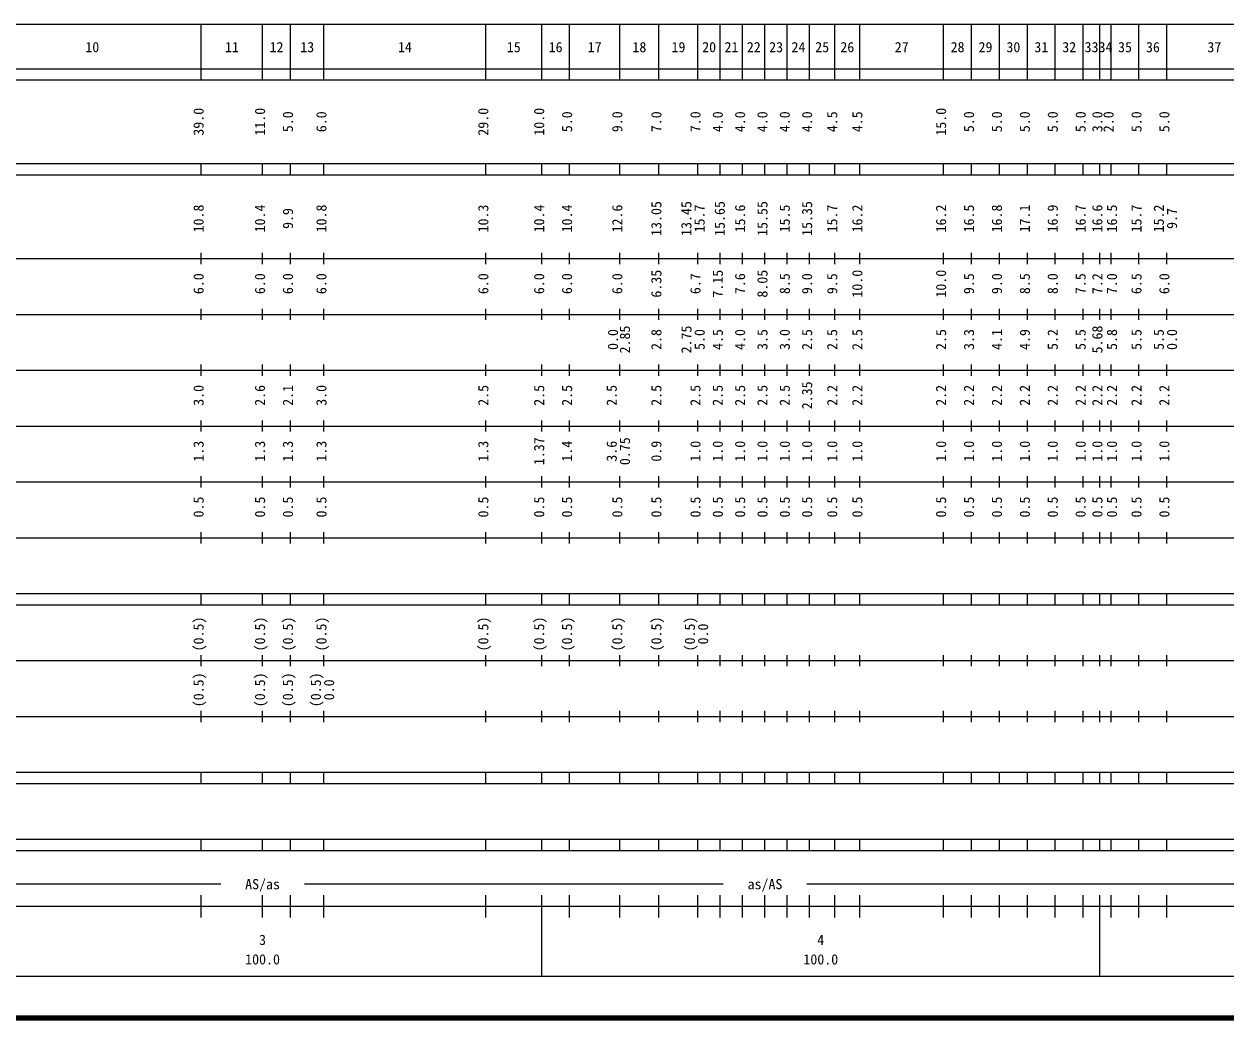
# Model space of a CAD drawing. Units: millimetres on the paper, enlarged 1000 times. Extents: x 40000 to 680000, y 20000 to 380000.
# Drawn here: x 275272 to 490578, y 20000 to 198000 of the extents above; entities that cross this region are included whole.
import ezdxf
from ezdxf.enums import TextEntityAlignment as Align

# ---------------------------------------------------------------- set-up
doc = ezdxf.new("R2010")
doc.units = ezdxf.units.MM
doc.header["$LTSCALE"] = 1000
doc.layers.add('M-TTL', color=2, linetype='Continuous', lineweight=140)
doc.layers.add('M-TTL-BAND', color=7, linetype='Continuous', lineweight=25)
doc.styles.add('ＭＳ ゴシック', font='')
doc.styles.get('ＭＳ ゴシック').set_extended_font_data('MS Gothic')

msp = doc.modelspace()

# ---------------------------------------------------------------- linework, layer by layer
at = {"layer": 'M-TTL'}
msp.add_line((40000, 20000), (680000, 20000), dxfattribs=at)
at = {"layer": 'M-TTL-BAND'}
for p, q in [((68000, 198000), (579000, 198000)), ((307000, 188000), (307000, 198000)), ((318000, 188000), (318000, 198000)), ((323000, 188000), (323000, 198000)), ((329000, 188000), (329000, 198000)), ((358000, 188000), (358000, 198000)), ((368000, 188000), (368000, 198000)), ((373000, 188000), (373000, 198000)), ((382000, 188000), (382000, 198000)), ((389000, 188000), (389000, 198000)), ((396000, 188000), (396000, 198000)), ((400000, 188000), (400000, 198000)), ((404000, 188000), (404000, 198000)), ((408000, 188000), (408000, 198000)), ((412000, 188000), (412000, 198000)), ((416000, 188000), (416000, 198000)), ((420500, 188000), (420500, 198000)), ((425000, 188000), (425000, 198000)), ((440000, 188000), (440000, 198000)), ((445000, 188000), (445000, 198000)), ((450000, 188000), (450000, 198000)), ((455000, 188000), (455000, 198000)), ((460000, 188000), (460000, 198000)), ((465000, 188000), (465000, 198000)), ((468000, 188000), (468000, 198000)), ((470000, 188000), (470000, 198000)), ((475000, 188000), (475000, 198000)), ((480000, 188000), (480000, 198000)), ((40000, 190000), (579000, 190000)), ((40000, 188000), (579000, 188000)), ((40000, 173000), (579000, 173000)), ((307000, 171000), (307000, 173000)), ((318000, 171000), (318000, 173000)), ((323000, 171000), (323000, 173000)), ((329000, 171000), (329000, 173000)), ((358000, 171000), (358000, 173000)), ((368000, 171000), (368000, 173000)), ((373000, 171000), (373000, 173000)), ((382000, 171000), (382000, 173000)), ((389000, 171000), (389000, 173000)), ((396000, 171000), (396000, 173000)), ((400000, 171000), (400000, 173000)), ((404000, 171000), (404000, 173000)), ((408000, 171000), (408000, 173000)), ((412000, 171000), (412000, 173000)), ((416000, 171000), (416000, 173000)), ((420500, 171000), (420500, 173000)), ((425000, 171000), (425000, 173000)), ((440000, 171000), (440000, 173000)), ((445000, 171000), (445000, 173000)), ((450000, 171000), (450000, 173000)), ((455000, 171000), (455000, 173000)), ((460000, 171000), (460000, 173000)), ((465000, 171000), (465000, 173000)), ((468000, 171000), (468000, 173000)), ((470000, 171000), (470000, 173000)), ((475000, 171000), (475000, 173000)), ((480000, 171000), (480000, 173000)), ((40000, 171000), (579000, 171000)), ((40000, 156000), (579000, 156000)), ((307000, 155000), (307000, 157000)), ((318000, 155000), (318000, 157000)), ((323000, 155000), (323000, 157000)), ((329000, 155000), (329000, 157000)), ((358000, 155000), (358000, 157000)), ((368000, 155000), (368000, 157000)), ((373000, 155000), (373000, 157000)), ((382000, 155000), (382000, 157000)), ((389000, 155000), (389000, 157000)), ((396000, 155000), (396000, 157000)), ((400000, 155000), (400000, 157000)), ((404000, 155000), (404000, 157000)), ((408000, 155000), (408000, 157000)), ((412000, 155000), (412000, 157000)), ((416000, 155000), (416000, 157000)), ((420500, 155000), (420500, 157000)), ((425000, 155000), (425000, 157000)), ((440000, 155000), (440000, 157000)), ((445000, 155000), (445000, 157000)), ((450000, 155000), (450000, 157000)), ((455000, 155000), (455000, 157000)), ((460000, 155000), (460000, 157000)), ((465000, 155000), (465000, 157000)), ((468000, 155000), (468000, 157000)), ((470000, 155000), (470000, 157000)), ((475000, 155000), (475000, 157000)), ((480000, 155000), (480000, 157000)), ((307000, 145000), (307000, 147000)), ((318000, 145000), (318000, 147000)), ((323000, 145000), (323000, 147000)), ((329000, 145000), (329000, 147000)), ((358000, 145000), (358000, 147000)), ((368000, 145000), (368000, 147000)), ((373000, 145000), (373000, 147000)), ((382000, 145000), (382000, 147000)), ((389000, 145000), (389000, 147000)), ((396000, 145000), (396000, 147000)), ((400000, 145000), (400000, 147000)), ((404000, 145000), (404000, 147000)), ((408000, 145000), (408000, 147000)), ((412000, 145000), (412000, 147000)), ((416000, 145000), (416000, 147000)), ((420500, 145000), (420500, 147000)), ((425000, 145000), (425000, 147000)), ((440000, 145000), (440000, 147000)), ((445000, 145000), (445000, 147000)), ((450000, 145000), (450000, 147000)), ((455000, 145000), (455000, 147000)), ((460000, 145000), (460000, 147000)), ((465000, 145000), (465000, 147000)), ((468000, 145000), (468000, 147000)), ((470000, 145000), (470000, 147000)), ((475000, 145000), (475000, 147000)), ((480000, 145000), (480000, 147000)), ((46000, 146000), (579000, 146000)), ((52000, 136000), (579000, 136000)), ((307000, 135000), (307000, 137000)), ((318000, 135000), (318000, 137000)), ((323000, 135000), (323000, 137000)), ((329000, 135000), (329000, 137000)), ((358000, 135000), (358000, 137000)), ((368000, 135000), (368000, 137000)), ((373000, 135000), (373000, 137000)), ((382000, 135000), (382000, 137000)), ((389000, 135000), (389000, 137000)), ((396000, 135000), (396000, 137000)), ((400000, 135000), (400000, 137000)), ((404000, 135000), (404000, 137000)), ((408000, 135000), (408000, 137000)), ((412000, 135000), (412000, 137000)), ((416000, 135000), (416000, 137000)), ((420500, 135000), (420500, 137000)), ((425000, 135000), (425000, 137000)), ((440000, 135000), (440000, 137000)), ((445000, 135000), (445000, 137000)), ((450000, 135000), (450000, 137000)), ((455000, 135000), (455000, 137000)), ((460000, 135000), (460000, 137000)), ((465000, 135000), (465000, 137000)), ((468000, 135000), (468000, 137000)), ((470000, 135000), (470000, 137000)), ((475000, 135000), (475000, 137000)), ((480000, 135000), (480000, 137000)), ((46000, 126000), (579000, 126000)), ((307000, 125000), (307000, 127000)), ((318000, 125000), (318000, 127000)), ((323000, 125000), (323000, 127000)), ((329000, 125000), (329000, 127000)), ((358000, 125000), (358000, 127000)), ((368000, 125000), (368000, 127000)), ((373000, 125000), (373000, 127000)), ((382000, 125000), (382000, 127000)), ((389000, 125000), (389000, 127000)), ((396000, 125000), (396000, 127000)), ((400000, 125000), (400000, 127000)), ((404000, 125000), (404000, 127000)), ((408000, 125000), (408000, 127000)), ((412000, 125000), (412000, 127000)), ((416000, 125000), (416000, 127000)), ((420500, 125000), (420500, 127000)), ((425000, 125000), (425000, 127000)), ((440000, 125000), (440000, 127000)), ((445000, 125000), (445000, 127000)), ((450000, 125000), (450000, 127000)), ((455000, 125000), (455000, 127000)), ((460000, 125000), (460000, 127000)), ((465000, 125000), (465000, 127000)), ((468000, 125000), (468000, 127000)), ((470000, 125000), (470000, 127000)), ((475000, 125000), (475000, 127000)), ((480000, 125000), (480000, 127000)), ((307000, 115000), (307000, 117000)), ((318000, 115000), (318000, 117000)), ((323000, 115000), (323000, 117000)), ((329000, 115000), (329000, 117000)), ((358000, 115000), (358000, 117000)), ((368000, 115000), (368000, 117000)), ((373000, 115000), (373000, 117000)), ((382000, 115000), (382000, 117000)), ((389000, 115000), (389000, 117000)), ((396000, 115000), (396000, 117000)), ((400000, 115000), (400000, 117000)), ((404000, 115000), (404000, 117000)), ((408000, 115000), (408000, 117000)), ((412000, 115000), (412000, 117000)), ((416000, 115000), (416000, 117000)), ((420500, 115000), (420500, 117000)), ((425000, 115000), (425000, 117000)), ((440000, 115000), (440000, 117000)), ((445000, 115000), (445000, 117000)), ((450000, 115000), (450000, 117000)), ((455000, 115000), (455000, 117000)), ((460000, 115000), (460000, 117000)), ((465000, 115000), (465000, 117000)), ((468000, 115000), (468000, 117000)), ((470000, 115000), (470000, 117000)), ((475000, 115000), (475000, 117000)), ((480000, 115000), (480000, 117000)), ((52000, 116000), (579000, 116000)), ((46000, 106000), (579000, 106000)), ((307000, 105000), (307000, 107000)), ((318000, 105000), (318000, 107000)), ((323000, 105000), (323000, 107000)), ((329000, 105000), (329000, 107000)), ((358000, 105000), (358000, 107000)), ((368000, 105000), (368000, 107000)), ((373000, 105000), (373000, 107000)), ((382000, 105000), (382000, 107000)), ((389000, 105000), (389000, 107000)), ((396000, 105000), (396000, 107000)), ((400000, 105000), (400000, 107000)), ((404000, 105000), (404000, 107000)), ((408000, 105000), (408000, 107000)), ((412000, 105000), (412000, 107000)), ((416000, 105000), (416000, 107000)), ((420500, 105000), (420500, 107000)), ((425000, 105000), (425000, 107000)), ((440000, 105000), (440000, 107000)), ((445000, 105000), (445000, 107000)), ((450000, 105000), (450000, 107000)), ((455000, 105000), (455000, 107000)), ((460000, 105000), (460000, 107000)), ((465000, 105000), (465000, 107000)), ((468000, 105000), (468000, 107000)), ((470000, 105000), (470000, 107000)), ((475000, 105000), (475000, 107000)), ((480000, 105000), (480000, 107000)), ((40000, 96000), (579000, 96000)), ((307000, 94000), (307000, 96000)), ((318000, 94000), (318000, 96000)), ((323000, 94000), (323000, 96000)), ((329000, 94000), (329000, 96000)), ((358000, 94000), (358000, 96000)), ((368000, 94000), (368000, 96000)), ((373000, 94000), (373000, 96000)), ((382000, 94000), (382000, 96000)), ((389000, 94000), (389000, 96000)), ((396000, 94000), (396000, 96000)), ((400000, 94000), (400000, 96000)), ((404000, 94000), (404000, 96000)), ((408000, 94000), (408000, 96000)), ((412000, 94000), (412000, 96000)), ((416000, 94000), (416000, 96000)), ((420500, 94000), (420500, 96000)), ((425000, 94000), (425000, 96000)), ((440000, 94000), (440000, 96000)), ((445000, 94000), (445000, 96000)), ((450000, 94000), (450000, 96000)), ((455000, 94000), (455000, 96000)), ((460000, 94000), (460000, 96000)), ((465000, 94000), (465000, 96000)), ((468000, 94000), (468000, 96000)), ((470000, 94000), (470000, 96000)), ((475000, 94000), (475000, 96000)), ((480000, 94000), (480000, 96000)), ((40000, 94000), (579000, 94000)), ((49000, 84000), (579000, 84000)), ((307000, 83000), (307000, 85000)), ((318000, 83000), (318000, 85000)), ((323000, 83000), (323000, 85000)), ((329000, 83000), (329000, 85000)), ((358000, 83000), (358000, 85000)), ((368000, 83000), (368000, 85000)), ((373000, 83000), (373000, 85000)), ((382000, 83000), (382000, 85000)), ((389000, 83000), (389000, 85000)), ((396000, 83000), (396000, 85000)), ((400000, 83000), (400000, 85000)), ((404000, 83000), (404000, 85000)), ((408000, 83000), (408000, 85000)), ((412000, 83000), (412000, 85000)), ((416000, 83000), (416000, 85000)), ((420500, 83000), (420500, 85000)), ((425000, 83000), (425000, 85000)), ((440000, 83000), (440000, 85000)), ((445000, 83000), (445000, 85000)), ((450000, 83000), (450000, 85000)), ((455000, 83000), (455000, 85000)), ((460000, 83000), (460000, 85000)), ((465000, 83000), (465000, 85000)), ((468000, 83000), (468000, 85000)), ((470000, 83000), (470000, 85000)), ((475000, 83000), (475000, 85000)), ((480000, 83000), (480000, 85000)), ((40000, 74000), (579000, 74000)), ((307000, 73000), (307000, 75000)), ((318000, 73000), (318000, 75000)), ((323000, 73000), (323000, 75000)), ((329000, 73000), (329000, 75000)), ((358000, 73000), (358000, 75000)), ((368000, 73000), (368000, 75000)), ((373000, 73000), (373000, 75000)), ((382000, 73000), (382000, 75000)), ((389000, 73000), (389000, 75000)), ((396000, 73000), (396000, 75000)), ((400000, 73000), (400000, 75000)), ((404000, 73000), (404000, 75000)), ((408000, 73000), (408000, 75000)), ((412000, 73000), (412000, 75000)), ((416000, 73000), (416000, 75000)), ((420500, 73000), (420500, 75000)), ((425000, 73000), (425000, 75000)), ((440000, 73000), (440000, 75000)), ((445000, 73000), (445000, 75000)), ((450000, 73000), (450000, 75000)), ((455000, 73000), (455000, 75000)), ((460000, 73000), (460000, 75000)), ((465000, 73000), (465000, 75000)), ((468000, 73000), (468000, 75000)), ((470000, 73000), (470000, 75000)), ((475000, 73000), (475000, 75000)), ((480000, 73000), (480000, 75000)), ((40000, 64000), (579000, 64000)), ((307000, 62000), (307000, 64000)), ((318000, 62000), (318000, 64000)), ((323000, 62000), (323000, 64000)), ((329000, 62000), (329000, 64000)), ((358000, 62000), (358000, 64000)), ((368000, 62000), (368000, 64000)), ((373000, 62000), (373000, 64000)), ((382000, 62000), (382000, 64000)), ((389000, 62000), (389000, 64000)), ((396000, 62000), (396000, 64000)), ((400000, 62000), (400000, 64000)), ((404000, 62000), (404000, 64000)), ((408000, 62000), (408000, 64000)), ((412000, 62000), (412000, 64000)), ((416000, 62000), (416000, 64000)), ((420500, 62000), (420500, 64000)), ((425000, 62000), (425000, 64000)), ((440000, 62000), (440000, 64000)), ((445000, 62000), (445000, 64000)), ((450000, 62000), (450000, 64000)), ((455000, 62000), (455000, 64000)), ((460000, 62000), (460000, 64000)), ((465000, 62000), (465000, 64000)), ((468000, 62000), (468000, 64000)), ((470000, 62000), (470000, 64000)), ((475000, 62000), (475000, 64000)), ((480000, 62000), (480000, 64000)), ((40000, 62000), (579000, 62000)), ((40000, 52000), (579000, 52000)), ((307000, 50000), (307000, 52000)), ((318000, 50000), (318000, 52000)), ((323000, 50000), (323000, 52000)), ((329000, 50000), (329000, 52000)), ((358000, 50000), (358000, 52000)), ((368000, 50000), (368000, 52000)), ((373000, 50000), (373000, 52000)), ((382000, 50000), (382000, 52000)), ((389000, 50000), (389000, 52000)), ((396000, 50000), (396000, 52000)), ((400000, 50000), (400000, 52000)), ((404000, 50000), (404000, 52000)), ((408000, 50000), (408000, 52000)), ((412000, 50000), (412000, 52000)), ((416000, 50000), (416000, 52000)), ((420500, 50000), (420500, 52000)), ((425000, 50000), (425000, 52000)), ((440000, 50000), (440000, 52000)), ((445000, 50000), (445000, 52000)), ((450000, 50000), (450000, 52000)), ((455000, 50000), (455000, 52000)), ((460000, 50000), (460000, 52000)), ((465000, 50000), (465000, 52000)), ((468000, 50000), (468000, 52000)), ((470000, 50000), (470000, 52000)), ((475000, 50000), (475000, 52000)), ((480000, 50000), (480000, 52000)), ((40000, 50000), (579000, 50000)), ((71000, 44000), (310500, 44000)), ((325500, 44000), (400500, 44000)), ((415500, 44000), (565000, 44000)), ((307000, 38000), (307000, 42000)), ((318000, 38000), (318000, 42000)), ((323000, 38000), (323000, 42000)), ((329000, 38000), (329000, 42000)), ((358000, 38000), (358000, 42000)), ((368000, 27500), (368000, 42000)), ((373000, 38000), (373000, 42000)), ((382000, 38000), (382000, 42000)), ((389000, 38000), (389000, 42000)), ((396000, 38000), (396000, 42000)), ((400000, 38000), (400000, 42000)), ((404000, 38000), (404000, 42000)), ((408000, 38000), (408000, 42000)), ((412000, 38000), (412000, 42000)), ((416000, 38000), (416000, 42000)), ((420500, 38000), (420500, 42000)), ((425000, 38000), (425000, 42000)), ((440000, 38000), (440000, 42000)), ((445000, 38000), (445000, 42000)), ((450000, 38000), (450000, 42000)), ((455000, 38000), (455000, 42000)), ((460000, 38000), (460000, 42000)), ((465000, 38000), (465000, 42000)), ((468000, 27500), (468000, 42000)), ((470000, 38000), (470000, 42000)), ((475000, 38000), (475000, 42000)), ((480000, 38000), (480000, 42000)), ((40000, 40000), (579000, 40000)), ((68000, 27500), (579000, 27500))]:
    msp.add_line(p, q, dxfattribs=at)

# ---------------------------------------------------------------- texts
at = {"layer": 'M-TTL-BAND', "style": 'ＭＳ ゴシック'}
for s, p in [('10', (287500, 192405)), ('11', (312500, 192405)), ('12', (320500, 192405)), ('13', (326000, 192405)), ('14', (343500, 192405)), ('15', (363000, 192405)), ('16', (370500, 192405)), ('17', (377500, 192405)), ('18', (385500, 192405)), ('19', (392500, 192405)), ('20', (398000, 192405)), ('21', (402000, 192405)), ('22', (406000, 192405)), ('23', (410000, 192405)), ('24', (414000, 192405)), ('25', (418250, 192405)), ('26', (422750, 192405)), ('27', (432500, 192405)), ('28', (442500, 192405)), ('29', (447500, 192405)), ('30', (452500, 192405)), ('31', (457500, 192405)), ('32', (462500, 192405)), ('33', (466500, 192405)), ('34', (469000, 192405)), ('35', (472500, 192405)), ('36', (477500, 192405)), ('37', (488500, 192405)), ('AS/as', (318000, 42500)), ('as/AS', (408000, 42500)), ('3', (318000, 32523)), ('4', (418000, 32523)), ('100.0', (318000, 29033)), ('100.0', (418000, 29033))]:
    msp.add_text(s, height=1833, dxfattribs=at).set_placement(p, align=Align.BOTTOM_CENTER)
for s, p in [('39.0', (308000, 180500)), ('11.0', (319000, 180500)), ('5.0', (324000, 180500)), ('6.0', (330000, 180500)), ('29.0', (359000, 180500)), ('10.0', (369000, 180500)), ('5.0', (374000, 180500)), ('9.0', (383000, 180500)), ('7.0', (390000, 180500)), ('7.0', (397000, 180500)), ('4.0', (401000, 180500)), ('4.0', (405000, 180500)), ('4.0', (409000, 180500)), ('4.0', (413000, 180500)), ('4.0', (417000, 180500)), ('4.5', (421500, 180500)), ('4.5', (426000, 180500)), ('15.0', (441000, 180500)), ('5.0', (446000, 180500)), ('5.0', (451000, 180500)), ('5.0', (456000, 180500)), ('5.0', (461000, 180500)), ('5.0', (466000, 180500)), ('3.0', (469000, 180500)), ('2.0', (471000, 180500)), ('5.0', (476000, 180500)), ('5.0', (481000, 180500)), ('13.05', (390000, 163174)), ('13.45', (395376, 163174)), ('15.65', (401356, 163174)), ('15.55', (409000, 163174)), ('15.35', (417000, 163174)), ('10.8', (308000, 163174)), ('10.4', (319000, 163174)), ('9.9', (324000, 163174)), ('10.8', (330000, 163174)), ('10.3', (359000, 163174)), ('10.4', (369000, 163174)), ('10.4', (374000, 163174)), ('12.6', (383000, 163174)), ('15.7', (397746, 163174)), ('15.6', (405000, 163174)), ('15.5', (413000, 163174)), ('15.7', (421500, 163174)), ('16.2', (426000, 163174)), ('16.2', (441000, 163174)), ('16.5', (446000, 163174)), ('16.8', (451000, 163174)), ('17.1', (456000, 163174)), ('16.9', (461000, 163174)), ('16.7', (466000, 163174)), ('16.6', (469000, 163174)), ('16.5', (471614, 163174)), ('15.7', (476000, 163174)), ('15.2', (480000, 163174)), ('9.7', (482370, 163174)), ('6.0', (308000, 151500)), ('6.0', (319000, 151500)), ('6.0', (324000, 151500)), ('6.0', (330000, 151500)), ('6.0', (359000, 151500)), ('6.0', (369000, 151500)), ('6.0', (374000, 151500)), ('6.0', (383000, 151500)), ('6.35', (390000, 151500)), ('6.7', (397000, 151500)), ('7.15', (401000, 151500)), ('7.6', (405000, 151500)), ('8.05', (409000, 151500)), ('8.5', (413000, 151500)), ('9.0', (417000, 151500)), ('9.5', (421500, 151500)), ('10.0', (426000, 151500)), ('10.0', (441000, 151500)), ('9.5', (446000, 151500)), ('9.0', (451000, 151500)), ('8.5', (456000, 151500)), ('8.0', (461000, 151500)), ('7.5', (466000, 151500)), ('7.2', (469000, 151500)), ('7.0', (471614, 151500)), ('6.5', (476000, 151500)), ('6.0', (481000, 151500)), ('0.0', (382225, 141500)), ('2.85', (384370, 141500)), ('2.8', (390000, 141500)), ('2.75', (395385, 141500)), ('5.0', (397755, 141500)), ('4.5', (401000, 141500)), ('4.0', (405000, 141500)), ('3.5', (409000, 141500)), ('3.0', (413000, 141500)), ('2.5', (417000, 141500)), ('2.5', (421500, 141500)), ('2.5', (426000, 141500)), ('2.5', (441000, 141500)), ('3.3', (446000, 141500)), ('4.1', (451000, 141500)), ('4.9', (456000, 141500)), ('5.2', (461000, 141500)), ('5.5', (466000, 141500)), ('5.68', (469000, 141500)), ('5.8', (471614, 141500)), ('5.5', (476000, 141500)), ('5.5', (480000, 141500)), ('0.0', (482370, 141500)), ('2.35', (417000, 131500)), ('3.0', (308000, 131500)), ('2.6', (319000, 131500)), ('2.1', (324000, 131500)), ('3.0', (330000, 131500)), ('2.5', (359000, 131500)), ('2.5', (369000, 131500)), ('2.5', (374000, 131500)), ('2.5', (382000, 131500)), ('2.5', (390000, 131500)), ('2.5', (397000, 131500)), ('2.5', (401000, 131500)), ('2.5', (405000, 131500)), ('2.5', (409000, 131500)), ('2.5', (413000, 131500)), ('2.2', (421500, 131500)), ('2.2', (426000, 131500)), ('2.2', (441000, 131500)), ('2.2', (446000, 131500)), ('2.2', (451000, 131500)), ('2.2', (456000, 131500)), ('2.2', (461000, 131500)), ('2.2', (466000, 131500)), ('2.2', (469000, 131500)), ('2.2', (471614, 131500)), ('2.2', (476000, 131500)), ('2.2', (481000, 131500)), ('1.3', (308000, 121500)), ('1.3', (319000, 121500)), ('1.3', (324000, 121500)), ('1.3', (330000, 121500)), ('1.3', (359000, 121500)), ('1.37', (369000, 121500)), ('1.4', (374000, 121500)), ('3.6', (382000, 121500)), ('0.75', (384370, 121500)), ('0.9', (390000, 121500)), ('1.0', (397000, 121500)), ('1.0', (401000, 121500)), ('1.0', (405000, 121500)), ('1.0', (409000, 121500)), ('1.0', (413000, 121500)), ('1.0', (417000, 121500)), ('1.0', (421500, 121500)), ('1.0', (426000, 121500)), ('1.0', (441000, 121500)), ('1.0', (446000, 121500)), ('1.0', (451000, 121500)), ('1.0', (456000, 121500)), ('1.0', (461000, 121500)), ('1.0', (466000, 121500)), ('1.0', (469000, 121500)), ('1.0', (471614, 121500)), ('1.0', (476000, 121500)), ('1.0', (481000, 121500)), ('0.5', (308000, 111500)), ('0.5', (319000, 111500)), ('0.5', (324000, 111500)), ('0.5', (330000, 111500)), ('0.5', (359000, 111500)), ('0.5', (369000, 111500)), ('0.5', (374000, 111500)), ('0.5', (383000, 111500)), ('0.5', (390000, 111500)), ('0.5', (397000, 111500)), ('0.5', (401000, 111500)), ('0.5', (405000, 111500)), ('0.5', (409000, 111500)), ('0.5', (413000, 111500)), ('0.5', (417000, 111500)), ('0.5', (421500, 111500)), ('0.5', (426000, 111500)), ('0.5', (441000, 111500)), ('0.5', (446000, 111500)), ('0.5', (451000, 111500)), ('0.5', (456000, 111500)), ('0.5', (461000, 111500)), ('0.5', (466000, 111500)), ('0.5', (469000, 111500)), ('0.5', (471614, 111500)), ('0.5', (476000, 111500)), ('0.5', (481000, 111500)), ('(0.5)', (308000, 88764)), ('(0.5)', (319000, 88764)), ('(0.5)', (324000, 88764)), ('(0.5)', (330000, 88764)), ('(0.5)', (359000, 88764)), ('(0.5)', (369000, 88764)), ('(0.5)', (374000, 88764)), ('(0.5)', (383000, 88764)), ('(0.5)', (390000, 88764)), ('(0.5)', (396000, 88764)), ('0.0', (398370, 88764)), ('(0.5)', (308000, 78764)), ('(0.5)', (319000, 78764)), ('(0.5)', (324000, 78764)), ('(0.5)', (329000, 78764)), ('0.0', (331370, 78764))]:
    msp.add_text(s, height=1833, rotation=90, dxfattribs=at).set_placement(p, align=Align.BOTTOM_CENTER)

doc.saveas('drawing.dxf')
